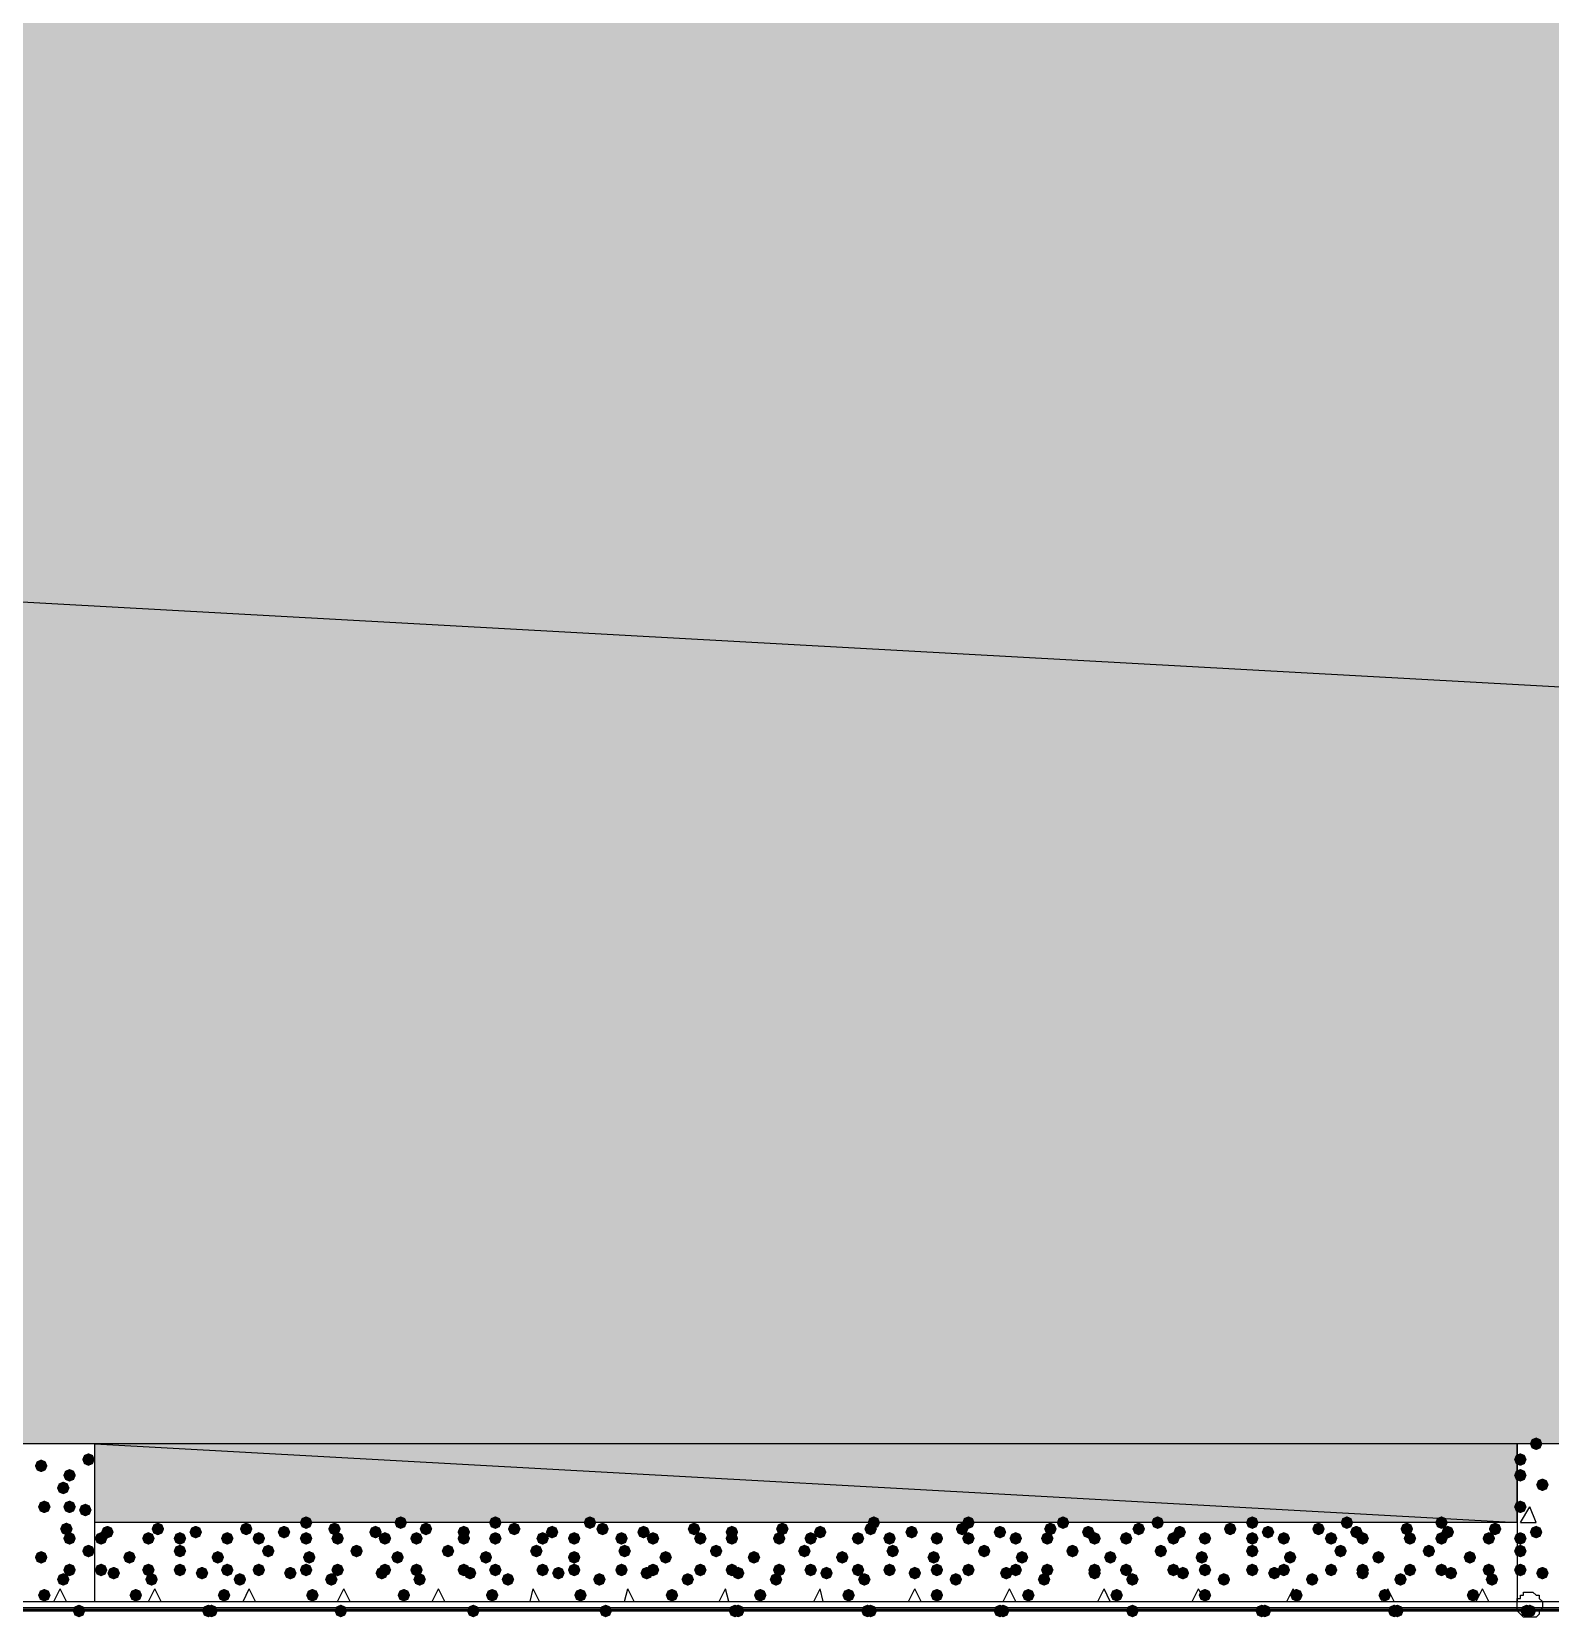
# Model space of a CAD drawing. Header units: millimetres. Extents: x 0 to 420, y 0 to 297.
# Drawn here: x 181.19 to 201.57, y 84.33 to 105.6 of the extents above; entities that cross this region are included whole.
import ezdxf

# ---------------------------------------------------------------- set-up
doc = ezdxf.new("R2010")
doc.units = ezdxf.units.MM
doc.layers.get('0').update_dxf_attribs({"linetype": 'CONTINUOUS'})

msp = doc.modelspace()

# ---------------------------------------------------------------- hatches: boundary and pattern name
at = {"true_color": 0x000008}
h = msp.add_hatch(color=0, dxfattribs=at)
h.paths.add_polyline_path([(385.826, 105.748667), (39.708667, 105.748667), (385.826, 86.656333)], flags=0)
h.paths.add_polyline_path([(39.708667, 105.748667), (385.826, 86.656333), (39.708667, 86.656333)], flags=0)
h = msp.add_hatch(color=0, dxfattribs=at)
h.paths.add_polyline_path([(201.125667, 86.656333), (182.033333, 86.656333), (201.125667, 85.598)], flags=0)
h.paths.add_polyline_path([(182.033333, 86.656333), (201.125667, 85.598), (182.033333, 85.598)], flags=0)
at = {"true_color": 0x000007}
for points in [[(201.464333, 86.656333), (201.439462, 86.596537), (201.379667, 86.571667), (201.319871, 86.596537), (201.295, 86.656333), (201.319871, 86.716129), (201.379667, 86.741), (201.439462, 86.716129)], [(181.398333, 86.36), (181.373462, 86.300204), (181.313667, 86.275333), (181.253871, 86.300204), (181.229, 86.36), (181.253871, 86.419796), (181.313667, 86.444667), (181.373462, 86.419796)], [(182.033333, 86.444667), (182.008463, 86.384871), (181.948667, 86.36), (181.888871, 86.384871), (181.864, 86.444667), (181.888871, 86.504462), (181.948667, 86.529333), (182.008462, 86.504463)], [(201.252667, 86.444667), (201.227796, 86.384871), (201.168, 86.36), (201.108204, 86.384871), (201.083333, 86.444667), (201.108204, 86.504462), (201.168, 86.529333), (201.227796, 86.504463)], [(181.779333, 86.233), (181.754462, 86.173204), (181.694667, 86.148333), (181.634871, 86.173204), (181.61, 86.233), (181.634871, 86.292796), (181.694667, 86.317667), (181.754462, 86.292796)], [(201.252667, 86.233), (201.227796, 86.173204), (201.168, 86.148333), (201.108204, 86.173204), (201.083333, 86.233), (201.108204, 86.292796), (201.168, 86.317667), (201.227796, 86.292796)], [(201.549, 86.106), (201.524129, 86.046204), (201.464333, 86.021333), (201.404538, 86.046204), (201.379667, 86.106), (201.404537, 86.165796), (201.464333, 86.190667), (201.524129, 86.165796)], [(181.694667, 86.063667), (181.669796, 86.003871), (181.61, 85.979), (181.550204, 86.003871), (181.525333, 86.063667), (181.550204, 86.123462), (181.61, 86.148333), (181.669796, 86.123463)], [(181.440667, 85.809667), (181.415796, 85.749871), (181.356, 85.725), (181.296204, 85.749871), (181.271333, 85.809667), (181.296204, 85.869462), (181.356, 85.894333), (181.415796, 85.869463)], [(181.779333, 85.809667), (181.754462, 85.749871), (181.694667, 85.725), (181.634871, 85.749871), (181.61, 85.809667), (181.634871, 85.869462), (181.694667, 85.894333), (181.754462, 85.869463)], [(181.991, 85.767333), (181.966129, 85.707538), (181.906333, 85.682667), (181.846538, 85.707538), (181.821667, 85.767333), (181.846537, 85.827129), (181.906333, 85.852), (181.966129, 85.827129)], [(201.252667, 85.809667), (201.227796, 85.749871), (201.168, 85.725), (201.108204, 85.749871), (201.083333, 85.809667), (201.108204, 85.869462), (201.168, 85.894333), (201.227796, 85.869463)], [(181.737, 85.513333), (181.712129, 85.453537), (181.652333, 85.428667), (181.592537, 85.453537), (181.567667, 85.513333), (181.592537, 85.573129), (181.652333, 85.598), (181.712129, 85.573129)], [(201.464333, 85.471), (201.439462, 85.411204), (201.379667, 85.386333), (201.319871, 85.411204), (201.295, 85.471), (201.319871, 85.530796), (201.379667, 85.555667), (201.439462, 85.530796)], [(181.779333, 85.386333), (181.754462, 85.326537), (181.694667, 85.301667), (181.634871, 85.326537), (181.61, 85.386333), (181.634871, 85.446129), (181.694667, 85.471), (181.754462, 85.446129)], [(201.252667, 85.386333), (201.227796, 85.326537), (201.168, 85.301667), (201.108204, 85.326537), (201.083333, 85.386333), (201.108204, 85.446129), (201.168, 85.471), (201.227796, 85.446129)], [(181.398333, 85.132333), (181.373462, 85.072538), (181.313667, 85.047667), (181.253871, 85.072538), (181.229, 85.132333), (181.253871, 85.192129), (181.313667, 85.217), (181.373462, 85.192129)], [(182.033333, 85.217), (182.008463, 85.157204), (181.948667, 85.132333), (181.888871, 85.157204), (181.864, 85.217), (181.888871, 85.276796), (181.948667, 85.301667), (182.008462, 85.276796)], [(201.252667, 85.217), (201.227796, 85.157204), (201.168, 85.132333), (201.108204, 85.157204), (201.083333, 85.217), (201.108204, 85.276796), (201.168, 85.301667), (201.227796, 85.276796)], [(181.694667, 84.836), (181.669796, 84.776204), (181.61, 84.751333), (181.550204, 84.776204), (181.525333, 84.836), (181.550204, 84.895796), (181.61, 84.920667), (181.669796, 84.895796)], [(181.779333, 84.963), (181.754462, 84.903204), (181.694667, 84.878333), (181.634871, 84.903204), (181.61, 84.963), (181.634871, 85.022796), (181.694667, 85.047667), (181.754462, 85.022796)], [(201.252667, 84.963), (201.227796, 84.903204), (201.168, 84.878333), (201.108204, 84.903204), (201.083333, 84.963), (201.108204, 85.022796), (201.168, 85.047667), (201.227796, 85.022796)], [(201.549, 84.920667), (201.524129, 84.860871), (201.464333, 84.836), (201.404538, 84.860871), (201.379667, 84.920667), (201.404537, 84.980462), (201.464333, 85.005333), (201.524129, 84.980463)], [(181.440667, 84.624333), (181.415796, 84.564537), (181.356, 84.539667), (181.296204, 84.564537), (181.271333, 84.624333), (181.296204, 84.684129), (181.356, 84.709), (181.415796, 84.684129)]]:
    msp.add_hatch(color=0, dxfattribs=at).paths.add_polyline_path(points, flags=0)
at = {"true_color": 0x000008}
for points in [[(182.287333, 85.471), (182.262462, 85.411204), (182.202667, 85.386333), (182.142871, 85.411204), (182.118, 85.471), (182.142871, 85.530796), (182.202667, 85.555667), (182.262462, 85.530796)], [(182.964667, 85.513333), (182.939796, 85.453537), (182.88, 85.428667), (182.820204, 85.453537), (182.795333, 85.513333), (182.820204, 85.573129), (182.88, 85.598), (182.939796, 85.573129)], [(183.472667, 85.471), (183.447796, 85.411204), (183.388, 85.386333), (183.328204, 85.411204), (183.303333, 85.471), (183.328204, 85.530796), (183.388, 85.555667), (183.447796, 85.530796)], [(184.15, 85.513333), (184.125129, 85.453537), (184.065333, 85.428667), (184.005538, 85.453537), (183.980667, 85.513333), (184.005537, 85.573129), (184.065333, 85.598), (184.125129, 85.573129)], [(184.658, 85.471), (184.633129, 85.411204), (184.573333, 85.386333), (184.513537, 85.411204), (184.488667, 85.471), (184.513537, 85.530796), (184.573333, 85.555667), (184.633129, 85.530796)], [(184.954333, 85.598), (184.929463, 85.538204), (184.869667, 85.513333), (184.809871, 85.538204), (184.785, 85.598), (184.809871, 85.657796), (184.869667, 85.682667), (184.929462, 85.657796)], [(185.335333, 85.513333), (185.310462, 85.453537), (185.250667, 85.428667), (185.190871, 85.453537), (185.166, 85.513333), (185.190871, 85.573129), (185.250667, 85.598), (185.310462, 85.573129)], [(185.885667, 85.471), (185.860796, 85.411204), (185.801, 85.386333), (185.741204, 85.411204), (185.716333, 85.471), (185.741204, 85.530796), (185.801, 85.555667), (185.860796, 85.530796)], [(186.224333, 85.598), (186.199462, 85.538204), (186.139667, 85.513333), (186.079871, 85.538204), (186.055, 85.598), (186.079871, 85.657796), (186.139667, 85.682667), (186.199462, 85.657796)], [(186.563, 85.513333), (186.538129, 85.453537), (186.478333, 85.428667), (186.418538, 85.453537), (186.393667, 85.513333), (186.418537, 85.573129), (186.478333, 85.598), (186.538129, 85.573129)], [(187.071, 85.471), (187.046129, 85.411204), (186.986333, 85.386333), (186.926538, 85.411204), (186.901667, 85.471), (186.926537, 85.530796), (186.986333, 85.555667), (187.046129, 85.530796)], [(187.494333, 85.598), (187.469463, 85.538204), (187.409667, 85.513333), (187.349871, 85.538204), (187.325, 85.598), (187.349871, 85.657796), (187.409667, 85.682667), (187.469462, 85.657796)], [(187.748333, 85.513333), (187.723462, 85.453537), (187.663667, 85.428667), (187.603871, 85.453537), (187.579, 85.513333), (187.603871, 85.573129), (187.663667, 85.598), (187.723462, 85.573129)], [(188.256333, 85.471), (188.231462, 85.411204), (188.171667, 85.386333), (188.111871, 85.411204), (188.087, 85.471), (188.111871, 85.530796), (188.171667, 85.555667), (188.231462, 85.530796)], [(188.764333, 85.598), (188.739463, 85.538204), (188.679667, 85.513333), (188.619871, 85.538204), (188.595, 85.598), (188.619871, 85.657796), (188.679667, 85.682667), (188.739462, 85.657796)], [(188.933667, 85.513333), (188.908796, 85.453537), (188.849, 85.428667), (188.789204, 85.453537), (188.764333, 85.513333), (188.789204, 85.573129), (188.849, 85.598), (188.908796, 85.573129)], [(189.484, 85.471), (189.459129, 85.411204), (189.399333, 85.386333), (189.339538, 85.411204), (189.314667, 85.471), (189.339537, 85.530796), (189.399333, 85.555667), (189.459129, 85.530796)], [(190.161333, 85.513333), (190.136462, 85.453537), (190.076667, 85.428667), (190.016871, 85.453537), (189.992, 85.513333), (190.016871, 85.573129), (190.076667, 85.598), (190.136462, 85.573129)], [(190.669333, 85.471), (190.644463, 85.411204), (190.584667, 85.386333), (190.524871, 85.411204), (190.5, 85.471), (190.524871, 85.530796), (190.584667, 85.555667), (190.644462, 85.530796)], [(191.346667, 85.513333), (191.321796, 85.453537), (191.262, 85.428667), (191.202204, 85.453537), (191.177333, 85.513333), (191.202204, 85.573129), (191.262, 85.598), (191.321796, 85.573129)], [(191.854667, 85.471), (191.829796, 85.411204), (191.77, 85.386333), (191.710204, 85.411204), (191.685333, 85.471), (191.710204, 85.530796), (191.77, 85.555667), (191.829796, 85.530796)], [(192.532, 85.513333), (192.507129, 85.453537), (192.447333, 85.428667), (192.387538, 85.453537), (192.362667, 85.513333), (192.387537, 85.573129), (192.447333, 85.598), (192.507129, 85.573129)], [(192.574333, 85.598), (192.549463, 85.538204), (192.489667, 85.513333), (192.429871, 85.538204), (192.405, 85.598), (192.429871, 85.657796), (192.489667, 85.682667), (192.549462, 85.657796)], [(193.082333, 85.471), (193.057462, 85.411204), (192.997667, 85.386333), (192.937871, 85.411204), (192.913, 85.471), (192.937871, 85.530796), (192.997667, 85.555667), (193.057462, 85.530796)], [(193.759667, 85.513333), (193.734796, 85.453537), (193.675, 85.428667), (193.615204, 85.453537), (193.590333, 85.513333), (193.615204, 85.573129), (193.675, 85.598), (193.734796, 85.573129)], [(193.844333, 85.598), (193.819462, 85.538204), (193.759667, 85.513333), (193.699871, 85.538204), (193.675, 85.598), (193.699871, 85.657796), (193.759667, 85.682667), (193.819462, 85.657796)], [(194.267667, 85.471), (194.242796, 85.411204), (194.183, 85.386333), (194.123204, 85.411204), (194.098333, 85.471), (194.123204, 85.530796), (194.183, 85.555667), (194.242796, 85.530796)], [(194.945, 85.513333), (194.920129, 85.453537), (194.860333, 85.428667), (194.800538, 85.453537), (194.775667, 85.513333), (194.800537, 85.573129), (194.860333, 85.598), (194.920129, 85.573129)], [(195.114333, 85.598), (195.089463, 85.538204), (195.029667, 85.513333), (194.969871, 85.538204), (194.945, 85.598), (194.969871, 85.657796), (195.029667, 85.682667), (195.089462, 85.657796)], [(195.453, 85.471), (195.428129, 85.411204), (195.368333, 85.386333), (195.308538, 85.411204), (195.283667, 85.471), (195.308537, 85.530796), (195.368333, 85.555667), (195.428129, 85.530796)], [(196.130333, 85.513333), (196.105462, 85.453537), (196.045667, 85.428667), (195.985871, 85.453537), (195.961, 85.513333), (195.985871, 85.573129), (196.045667, 85.598), (196.105462, 85.573129)], [(196.384333, 85.598), (196.359463, 85.538204), (196.299667, 85.513333), (196.239871, 85.538204), (196.215, 85.598), (196.239871, 85.657796), (196.299667, 85.682667), (196.359462, 85.657796)], [(196.680667, 85.471), (196.655796, 85.411204), (196.596, 85.386333), (196.536204, 85.411204), (196.511333, 85.471), (196.536204, 85.530796), (196.596, 85.555667), (196.655796, 85.530796)], [(197.358, 85.513333), (197.333129, 85.453537), (197.273333, 85.428667), (197.213538, 85.453537), (197.188667, 85.513333), (197.213537, 85.573129), (197.273333, 85.598), (197.333129, 85.573129)], [(197.654333, 85.598), (197.629462, 85.538204), (197.569667, 85.513333), (197.509871, 85.538204), (197.485, 85.598), (197.509871, 85.657796), (197.569667, 85.682667), (197.629462, 85.657796)], [(197.866, 85.471), (197.841129, 85.411204), (197.781333, 85.386333), (197.721538, 85.411204), (197.696667, 85.471), (197.721537, 85.530796), (197.781333, 85.555667), (197.841129, 85.530796)], [(198.543333, 85.513333), (198.518463, 85.453537), (198.458667, 85.428667), (198.398871, 85.453537), (198.374, 85.513333), (198.398871, 85.573129), (198.458667, 85.598), (198.518462, 85.573129)], [(198.924333, 85.598), (198.899463, 85.538204), (198.839667, 85.513333), (198.779871, 85.538204), (198.755, 85.598), (198.779871, 85.657796), (198.839667, 85.682667), (198.899462, 85.657796)], [(199.051333, 85.471), (199.026462, 85.411204), (198.966667, 85.386333), (198.906871, 85.411204), (198.882, 85.471), (198.906871, 85.530796), (198.966667, 85.555667), (199.026462, 85.530796)], [(199.728667, 85.513333), (199.703796, 85.453537), (199.644, 85.428667), (199.584204, 85.453537), (199.559333, 85.513333), (199.584204, 85.573129), (199.644, 85.598), (199.703796, 85.573129)], [(200.194333, 85.598), (200.169463, 85.538204), (200.109667, 85.513333), (200.049871, 85.538204), (200.025, 85.598), (200.049871, 85.657796), (200.109667, 85.682667), (200.169462, 85.657796)], [(200.279, 85.471), (200.254129, 85.411204), (200.194333, 85.386333), (200.134538, 85.411204), (200.109667, 85.471), (200.134537, 85.530796), (200.194333, 85.555667), (200.254129, 85.530796)], [(200.914, 85.513333), (200.889129, 85.453537), (200.829333, 85.428667), (200.769538, 85.453537), (200.744667, 85.513333), (200.769537, 85.573129), (200.829333, 85.598), (200.889129, 85.573129)], [(182.202667, 85.386333), (182.177796, 85.326537), (182.118, 85.301667), (182.058204, 85.326537), (182.033333, 85.386333), (182.058204, 85.446129), (182.118, 85.471), (182.177796, 85.446129)], [(182.837667, 85.386333), (182.812796, 85.326537), (182.753, 85.301667), (182.693204, 85.326537), (182.668333, 85.386333), (182.693204, 85.446129), (182.753, 85.471), (182.812796, 85.446129)], [(183.261, 85.386333), (183.236129, 85.326537), (183.176333, 85.301667), (183.116538, 85.326537), (183.091667, 85.386333), (183.116537, 85.446129), (183.176333, 85.471), (183.236129, 85.446129)], [(183.896, 85.386333), (183.871129, 85.326537), (183.811333, 85.301667), (183.751538, 85.326537), (183.726667, 85.386333), (183.751537, 85.446129), (183.811333, 85.471), (183.871129, 85.446129)], [(184.319333, 85.386333), (184.294463, 85.326537), (184.234667, 85.301667), (184.174871, 85.326537), (184.15, 85.386333), (184.174871, 85.446129), (184.234667, 85.471), (184.294462, 85.446129)], [(184.954333, 85.386333), (184.929463, 85.326537), (184.869667, 85.301667), (184.809871, 85.326537), (184.785, 85.386333), (184.809871, 85.446129), (184.869667, 85.471), (184.929462, 85.446129)], [(185.377667, 85.386333), (185.352796, 85.326537), (185.293, 85.301667), (185.233204, 85.326537), (185.208333, 85.386333), (185.233204, 85.446129), (185.293, 85.471), (185.352796, 85.446129)], [(186.012667, 85.386333), (185.987796, 85.326537), (185.928, 85.301667), (185.868204, 85.326537), (185.843333, 85.386333), (185.868204, 85.446129), (185.928, 85.471), (185.987796, 85.446129)], [(186.436, 85.386333), (186.411129, 85.326537), (186.351333, 85.301667), (186.291538, 85.326537), (186.266667, 85.386333), (186.291537, 85.446129), (186.351333, 85.471), (186.411129, 85.446129)], [(187.071, 85.386333), (187.046129, 85.326537), (186.986333, 85.301667), (186.926538, 85.326537), (186.901667, 85.386333), (186.926537, 85.446129), (186.986333, 85.471), (187.046129, 85.446129)], [(187.494333, 85.386333), (187.469463, 85.326537), (187.409667, 85.301667), (187.349871, 85.326537), (187.325, 85.386333), (187.349871, 85.446129), (187.409667, 85.471), (187.469462, 85.446129)], [(188.129333, 85.386333), (188.104463, 85.326537), (188.044667, 85.301667), (187.984871, 85.326537), (187.96, 85.386333), (187.984871, 85.446129), (188.044667, 85.471), (188.104462, 85.446129)], [(188.552667, 85.386333), (188.527796, 85.326537), (188.468, 85.301667), (188.408204, 85.326537), (188.383333, 85.386333), (188.408204, 85.446129), (188.468, 85.471), (188.527796, 85.446129)], [(189.187667, 85.386333), (189.162796, 85.326537), (189.103, 85.301667), (189.043204, 85.326537), (189.018333, 85.386333), (189.043204, 85.446129), (189.103, 85.471), (189.162796, 85.446129)], [(189.611, 85.386333), (189.586129, 85.326537), (189.526333, 85.301667), (189.466538, 85.326537), (189.441667, 85.386333), (189.466537, 85.446129), (189.526333, 85.471), (189.586129, 85.446129)], [(190.246, 85.386333), (190.221129, 85.326537), (190.161333, 85.301667), (190.101538, 85.326537), (190.076667, 85.386333), (190.101537, 85.446129), (190.161333, 85.471), (190.221129, 85.446129)], [(190.669333, 85.386333), (190.644463, 85.326537), (190.584667, 85.301667), (190.524871, 85.326537), (190.5, 85.386333), (190.524871, 85.446129), (190.584667, 85.471), (190.644462, 85.446129)], [(191.304333, 85.386333), (191.279462, 85.326537), (191.219667, 85.301667), (191.159871, 85.326537), (191.135, 85.386333), (191.159871, 85.446129), (191.219667, 85.471), (191.279462, 85.446129)], [(191.727667, 85.386333), (191.702796, 85.326537), (191.643, 85.301667), (191.583204, 85.326537), (191.558333, 85.386333), (191.583204, 85.446129), (191.643, 85.471), (191.702796, 85.446129)], [(192.362667, 85.386333), (192.337796, 85.326537), (192.278, 85.301667), (192.218204, 85.326537), (192.193333, 85.386333), (192.218204, 85.446129), (192.278, 85.471), (192.337796, 85.446129)], [(192.786, 85.386333), (192.761129, 85.326537), (192.701333, 85.301667), (192.641538, 85.326537), (192.616667, 85.386333), (192.641537, 85.446129), (192.701333, 85.471), (192.761129, 85.446129)], [(193.421, 85.386333), (193.396129, 85.326537), (193.336333, 85.301667), (193.276538, 85.326537), (193.251667, 85.386333), (193.276537, 85.446129), (193.336333, 85.471), (193.396129, 85.446129)], [(193.844333, 85.386333), (193.819462, 85.326537), (193.759667, 85.301667), (193.699871, 85.326537), (193.675, 85.386333), (193.699871, 85.446129), (193.759667, 85.471), (193.819462, 85.446129)], [(194.479333, 85.386333), (194.454463, 85.326537), (194.394667, 85.301667), (194.334871, 85.326537), (194.31, 85.386333), (194.334871, 85.446129), (194.394667, 85.471), (194.454462, 85.446129)], [(194.902667, 85.386333), (194.877796, 85.326537), (194.818, 85.301667), (194.758204, 85.326537), (194.733333, 85.386333), (194.758204, 85.446129), (194.818, 85.471), (194.877796, 85.446129)], [(195.537667, 85.386333), (195.512796, 85.326537), (195.453, 85.301667), (195.393204, 85.326537), (195.368333, 85.386333), (195.393204, 85.446129), (195.453, 85.471), (195.512796, 85.446129)], [(195.961, 85.386333), (195.936129, 85.326537), (195.876333, 85.301667), (195.816538, 85.326537), (195.791667, 85.386333), (195.816537, 85.446129), (195.876333, 85.471), (195.936129, 85.446129)], [(196.596, 85.386333), (196.571129, 85.326537), (196.511333, 85.301667), (196.451538, 85.326537), (196.426667, 85.386333), (196.451537, 85.446129), (196.511333, 85.471), (196.571129, 85.446129)], [(197.019333, 85.386333), (196.994463, 85.326537), (196.934667, 85.301667), (196.874871, 85.326537), (196.85, 85.386333), (196.874871, 85.446129), (196.934667, 85.471), (196.994462, 85.446129)], [(197.654333, 85.386333), (197.629462, 85.326537), (197.569667, 85.301667), (197.509871, 85.326537), (197.485, 85.386333), (197.509871, 85.446129), (197.569667, 85.471), (197.629462, 85.446129)], [(198.077667, 85.386333), (198.052796, 85.326537), (197.993, 85.301667), (197.933204, 85.326537), (197.908333, 85.386333), (197.933204, 85.446129), (197.993, 85.471), (198.052796, 85.446129)], [(198.712667, 85.386333), (198.687796, 85.326537), (198.628, 85.301667), (198.568204, 85.326537), (198.543333, 85.386333), (198.568204, 85.446129), (198.628, 85.471), (198.687796, 85.446129)], [(199.136, 85.386333), (199.111129, 85.326537), (199.051333, 85.301667), (198.991538, 85.326537), (198.966667, 85.386333), (198.991537, 85.446129), (199.051333, 85.471), (199.111129, 85.446129)], [(199.771, 85.386333), (199.746129, 85.326537), (199.686333, 85.301667), (199.626538, 85.326537), (199.601667, 85.386333), (199.626537, 85.446129), (199.686333, 85.471), (199.746129, 85.446129)], [(200.194333, 85.386333), (200.169463, 85.326537), (200.109667, 85.301667), (200.049871, 85.326537), (200.025, 85.386333), (200.049871, 85.446129), (200.109667, 85.471), (200.169462, 85.446129)], [(200.829333, 85.386333), (200.804463, 85.326537), (200.744667, 85.301667), (200.684871, 85.326537), (200.66, 85.386333), (200.684871, 85.446129), (200.744667, 85.471), (200.804462, 85.446129)], [(182.583667, 85.132333), (182.558796, 85.072538), (182.499, 85.047667), (182.439204, 85.072538), (182.414333, 85.132333), (182.439204, 85.192129), (182.499, 85.217), (182.558796, 85.192129)], [(183.261, 85.217), (183.236129, 85.157204), (183.176333, 85.132333), (183.116538, 85.157204), (183.091667, 85.217), (183.116537, 85.276796), (183.176333, 85.301667), (183.236129, 85.276796)], [(183.769, 85.132333), (183.744129, 85.072538), (183.684333, 85.047667), (183.624538, 85.072538), (183.599667, 85.132333), (183.624537, 85.192129), (183.684333, 85.217), (183.744129, 85.192129)], [(184.446333, 85.217), (184.421462, 85.157204), (184.361667, 85.132333), (184.301871, 85.157204), (184.277, 85.217), (184.301871, 85.276796), (184.361667, 85.301667), (184.421462, 85.276796)], [(184.996667, 85.132333), (184.971796, 85.072538), (184.912, 85.047667), (184.852204, 85.072538), (184.827333, 85.132333), (184.852204, 85.192129), (184.912, 85.217), (184.971796, 85.192129)], [(185.631667, 85.217), (185.606796, 85.157204), (185.547, 85.132333), (185.487204, 85.157204), (185.462333, 85.217), (185.487204, 85.276796), (185.547, 85.301667), (185.606796, 85.276796)], [(186.182, 85.132333), (186.157129, 85.072538), (186.097333, 85.047667), (186.037537, 85.072538), (186.012667, 85.132333), (186.037537, 85.192129), (186.097333, 85.217), (186.157129, 85.192129)], [(186.859333, 85.217), (186.834463, 85.157204), (186.774667, 85.132333), (186.714871, 85.157204), (186.69, 85.217), (186.714871, 85.276796), (186.774667, 85.301667), (186.834462, 85.276796)], [(187.367333, 85.132333), (187.342462, 85.072538), (187.282667, 85.047667), (187.222871, 85.072538), (187.198, 85.132333), (187.222871, 85.192129), (187.282667, 85.217), (187.342462, 85.192129)], [(188.044667, 85.217), (188.019796, 85.157204), (187.96, 85.132333), (187.900204, 85.157204), (187.875333, 85.217), (187.900204, 85.276796), (187.96, 85.301667), (188.019796, 85.276796)], [(188.552667, 85.132333), (188.527796, 85.072538), (188.468, 85.047667), (188.408204, 85.072538), (188.383333, 85.132333), (188.408204, 85.192129), (188.468, 85.217), (188.527796, 85.192129)], [(189.23, 85.217), (189.205129, 85.157204), (189.145333, 85.132333), (189.085538, 85.157204), (189.060667, 85.217), (189.085537, 85.276796), (189.145333, 85.301667), (189.205129, 85.276796)], [(189.780333, 85.132333), (189.755462, 85.072538), (189.695667, 85.047667), (189.635871, 85.072538), (189.611, 85.132333), (189.635871, 85.192129), (189.695667, 85.217), (189.755462, 85.192129)], [(190.457667, 85.217), (190.432796, 85.157204), (190.373, 85.132333), (190.313204, 85.157204), (190.288333, 85.217), (190.313204, 85.276796), (190.373, 85.301667), (190.432796, 85.276796)], [(190.965667, 85.132333), (190.940796, 85.072538), (190.881, 85.047667), (190.821204, 85.072538), (190.796333, 85.132333), (190.821204, 85.192129), (190.881, 85.217), (190.940796, 85.192129)], [(191.643, 85.217), (191.618129, 85.157204), (191.558333, 85.132333), (191.498538, 85.157204), (191.473667, 85.217), (191.498537, 85.276796), (191.558333, 85.301667), (191.618129, 85.276796)], [(192.151, 85.132333), (192.126129, 85.072538), (192.066333, 85.047667), (192.006538, 85.072538), (191.981667, 85.132333), (192.006537, 85.192129), (192.066333, 85.217), (192.126129, 85.192129)], [(192.828333, 85.217), (192.803462, 85.157204), (192.743667, 85.132333), (192.683871, 85.157204), (192.659, 85.217), (192.683871, 85.276796), (192.743667, 85.301667), (192.803462, 85.276796)], [(193.378667, 85.132333), (193.353796, 85.072538), (193.294, 85.047667), (193.234204, 85.072538), (193.209333, 85.132333), (193.234204, 85.192129), (193.294, 85.217), (193.353796, 85.192129)], [(194.056, 85.217), (194.031129, 85.157204), (193.971333, 85.132333), (193.911538, 85.157204), (193.886667, 85.217), (193.911537, 85.276796), (193.971333, 85.301667), (194.031129, 85.276796)], [(194.564, 85.132333), (194.539129, 85.072538), (194.479333, 85.047667), (194.419537, 85.072538), (194.394667, 85.132333), (194.419537, 85.192129), (194.479333, 85.217), (194.539129, 85.192129)], [(195.241333, 85.217), (195.216462, 85.157204), (195.156667, 85.132333), (195.096871, 85.157204), (195.072, 85.217), (195.096871, 85.276796), (195.156667, 85.301667), (195.216462, 85.276796)], [(195.749333, 85.132333), (195.724463, 85.072538), (195.664667, 85.047667), (195.604871, 85.072538), (195.58, 85.132333), (195.604871, 85.192129), (195.664667, 85.217), (195.724462, 85.192129)], [(196.426667, 85.217), (196.401796, 85.157204), (196.342, 85.132333), (196.282204, 85.157204), (196.257333, 85.217), (196.282204, 85.276796), (196.342, 85.301667), (196.401796, 85.276796)], [(196.977, 85.132333), (196.952129, 85.072538), (196.892333, 85.047667), (196.832538, 85.072538), (196.807667, 85.132333), (196.832537, 85.192129), (196.892333, 85.217), (196.952129, 85.192129)], [(197.654333, 85.217), (197.629462, 85.157204), (197.569667, 85.132333), (197.509871, 85.157204), (197.485, 85.217), (197.509871, 85.276796), (197.569667, 85.301667), (197.629462, 85.276796)], [(198.162333, 85.132333), (198.137462, 85.072538), (198.077667, 85.047667), (198.017871, 85.072538), (197.993, 85.132333), (198.017871, 85.192129), (198.077667, 85.217), (198.137462, 85.192129)], [(198.839667, 85.217), (198.814796, 85.157204), (198.755, 85.132333), (198.695204, 85.157204), (198.670333, 85.217), (198.695204, 85.276796), (198.755, 85.301667), (198.814796, 85.276796)], [(199.347667, 85.132333), (199.322796, 85.072538), (199.263, 85.047667), (199.203204, 85.072538), (199.178333, 85.132333), (199.203204, 85.192129), (199.263, 85.217), (199.322796, 85.192129)], [(200.025, 85.217), (200.000129, 85.157204), (199.940333, 85.132333), (199.880538, 85.157204), (199.855667, 85.217), (199.880537, 85.276796), (199.940333, 85.301667), (200.000129, 85.276796)], [(200.575333, 85.132333), (200.550462, 85.072538), (200.490667, 85.047667), (200.430871, 85.072538), (200.406, 85.132333), (200.430871, 85.192129), (200.490667, 85.217), (200.550462, 85.192129)], [(182.202667, 84.963), (182.177796, 84.903204), (182.118, 84.878333), (182.058204, 84.903204), (182.033333, 84.963), (182.058204, 85.022796), (182.118, 85.047667), (182.177796, 85.022796)], [(182.372, 84.920667), (182.347129, 84.860871), (182.287333, 84.836), (182.227537, 84.860871), (182.202667, 84.920667), (182.227537, 84.980462), (182.287333, 85.005333), (182.347129, 84.980463)], [(182.837667, 84.963), (182.812796, 84.903204), (182.753, 84.878333), (182.693204, 84.903204), (182.668333, 84.963), (182.693204, 85.022796), (182.753, 85.047667), (182.812796, 85.022796)], [(182.88, 84.836), (182.855129, 84.776204), (182.795333, 84.751333), (182.735538, 84.776204), (182.710667, 84.836), (182.735537, 84.895796), (182.795333, 84.920667), (182.855129, 84.895796)], [(183.261, 84.963), (183.236129, 84.903204), (183.176333, 84.878333), (183.116538, 84.903204), (183.091667, 84.963), (183.116537, 85.022796), (183.176333, 85.047667), (183.236129, 85.022796)], [(183.557333, 84.920667), (183.532462, 84.860871), (183.472667, 84.836), (183.412871, 84.860871), (183.388, 84.920667), (183.412871, 84.980462), (183.472667, 85.005333), (183.532462, 84.980463)], [(183.896, 84.963), (183.871129, 84.903204), (183.811333, 84.878333), (183.751538, 84.903204), (183.726667, 84.963), (183.751537, 85.022796), (183.811333, 85.047667), (183.871129, 85.022796)], [(184.065333, 84.836), (184.040462, 84.776204), (183.980667, 84.751333), (183.920871, 84.776204), (183.896, 84.836), (183.920871, 84.895796), (183.980667, 84.920667), (184.040462, 84.895796)], [(184.319333, 84.963), (184.294463, 84.903204), (184.234667, 84.878333), (184.174871, 84.903204), (184.15, 84.963), (184.174871, 85.022796), (184.234667, 85.047667), (184.294462, 85.022796)], [(184.742667, 84.920667), (184.717796, 84.860871), (184.658, 84.836), (184.598204, 84.860871), (184.573333, 84.920667), (184.598204, 84.980462), (184.658, 85.005333), (184.717796, 84.980463)], [(184.954333, 84.963), (184.929463, 84.903204), (184.869667, 84.878333), (184.809871, 84.903204), (184.785, 84.963), (184.809871, 85.022796), (184.869667, 85.047667), (184.929462, 85.022796)], [(185.293, 84.836), (185.268129, 84.776204), (185.208333, 84.751333), (185.148538, 84.776204), (185.123667, 84.836), (185.148537, 84.895796), (185.208333, 84.920667), (185.268129, 84.895796)], [(185.377667, 84.963), (185.352796, 84.903204), (185.293, 84.878333), (185.233204, 84.903204), (185.208333, 84.963), (185.233204, 85.022796), (185.293, 85.047667), (185.352796, 85.022796)], [(185.970333, 84.920667), (185.945462, 84.860871), (185.885667, 84.836), (185.825871, 84.860871), (185.801, 84.920667), (185.825871, 84.980462), (185.885667, 85.005333), (185.945462, 84.980463)], [(186.012667, 84.963), (185.987796, 84.903204), (185.928, 84.878333), (185.868204, 84.903204), (185.843333, 84.963), (185.868204, 85.022796), (185.928, 85.047667), (185.987796, 85.022796)], [(186.436, 84.963), (186.411129, 84.903204), (186.351333, 84.878333), (186.291538, 84.903204), (186.266667, 84.963), (186.291537, 85.022796), (186.351333, 85.047667), (186.411129, 85.022796)], [(186.478333, 84.836), (186.453463, 84.776204), (186.393667, 84.751333), (186.333871, 84.776204), (186.309, 84.836), (186.333871, 84.895796), (186.393667, 84.920667), (186.453462, 84.895796)], [(187.071, 84.963), (187.046129, 84.903204), (186.986333, 84.878333), (186.926538, 84.903204), (186.901667, 84.963), (186.926537, 85.022796), (186.986333, 85.047667), (187.046129, 85.022796)], [(187.155667, 84.920667), (187.130796, 84.860871), (187.071, 84.836), (187.011204, 84.860871), (186.986333, 84.920667), (187.011204, 84.980462), (187.071, 85.005333), (187.130796, 84.980463)], [(187.494333, 84.963), (187.469463, 84.903204), (187.409667, 84.878333), (187.349871, 84.903204), (187.325, 84.963), (187.349871, 85.022796), (187.409667, 85.047667), (187.469462, 85.022796)], [(187.663667, 84.836), (187.638796, 84.776204), (187.579, 84.751333), (187.519204, 84.776204), (187.494333, 84.836), (187.519204, 84.895796), (187.579, 84.920667), (187.638796, 84.895796)], [(188.129333, 84.963), (188.104463, 84.903204), (188.044667, 84.878333), (187.984871, 84.903204), (187.96, 84.963), (187.984871, 85.022796), (188.044667, 85.047667), (188.104462, 85.022796)], [(188.341, 84.920667), (188.316129, 84.860871), (188.256333, 84.836), (188.196538, 84.860871), (188.171667, 84.920667), (188.196537, 84.980462), (188.256333, 85.005333), (188.316129, 84.980463)], [(188.552667, 84.963), (188.527796, 84.903204), (188.468, 84.878333), (188.408204, 84.903204), (188.383333, 84.963), (188.408204, 85.022796), (188.468, 85.047667), (188.527796, 85.022796)], [(188.891333, 84.836), (188.866462, 84.776204), (188.806667, 84.751333), (188.746871, 84.776204), (188.722, 84.836), (188.746871, 84.895796), (188.806667, 84.920667), (188.866462, 84.895796)], [(189.187667, 84.963), (189.162796, 84.903204), (189.103, 84.878333), (189.043204, 84.903204), (189.018333, 84.963), (189.043204, 85.022796), (189.103, 85.047667), (189.162796, 85.022796)], [(189.526333, 84.920667), (189.501462, 84.860871), (189.441667, 84.836), (189.381871, 84.860871), (189.357, 84.920667), (189.381871, 84.980462), (189.441667, 85.005333), (189.501462, 84.980463)], [(189.611, 84.963), (189.586129, 84.903204), (189.526333, 84.878333), (189.466538, 84.903204), (189.441667, 84.963), (189.466537, 85.022796), (189.526333, 85.047667), (189.586129, 85.022796)], [(190.076667, 84.836), (190.051796, 84.776204), (189.992, 84.751333), (189.932204, 84.776204), (189.907333, 84.836), (189.932204, 84.895796), (189.992, 84.920667), (190.051796, 84.895796)], [(190.246, 84.963), (190.221129, 84.903204), (190.161333, 84.878333), (190.101538, 84.903204), (190.076667, 84.963), (190.101537, 85.022796), (190.161333, 85.047667), (190.221129, 85.022796)], [(190.669333, 84.963), (190.644463, 84.903204), (190.584667, 84.878333), (190.524871, 84.903204), (190.5, 84.963), (190.524871, 85.022796), (190.584667, 85.047667), (190.644462, 85.022796)], [(190.754, 84.920667), (190.729129, 84.860871), (190.669333, 84.836), (190.609537, 84.860871), (190.584667, 84.920667), (190.609537, 84.980462), (190.669333, 85.005333), (190.729129, 84.980463)], [(191.262, 84.836), (191.237129, 84.776204), (191.177333, 84.751333), (191.117538, 84.776204), (191.092667, 84.836), (191.117537, 84.895796), (191.177333, 84.920667), (191.237129, 84.895796)], [(191.304333, 84.963), (191.279462, 84.903204), (191.219667, 84.878333), (191.159871, 84.903204), (191.135, 84.963), (191.159871, 85.022796), (191.219667, 85.047667), (191.279462, 85.022796)], [(191.727667, 84.963), (191.702796, 84.903204), (191.643, 84.878333), (191.583204, 84.903204), (191.558333, 84.963), (191.583204, 85.022796), (191.643, 85.047667), (191.702796, 85.022796)], [(191.939333, 84.920667), (191.914463, 84.860871), (191.854667, 84.836), (191.794871, 84.860871), (191.77, 84.920667), (191.794871, 84.980462), (191.854667, 85.005333), (191.914462, 84.980463)], [(192.362667, 84.963), (192.337796, 84.903204), (192.278, 84.878333), (192.218204, 84.903204), (192.193333, 84.963), (192.218204, 85.022796), (192.278, 85.047667), (192.337796, 85.022796)], [(192.447333, 84.836), (192.422462, 84.776204), (192.362667, 84.751333), (192.302871, 84.776204), (192.278, 84.836), (192.302871, 84.895796), (192.362667, 84.920667), (192.422462, 84.895796)], [(192.786, 84.963), (192.761129, 84.903204), (192.701333, 84.878333), (192.641538, 84.903204), (192.616667, 84.963), (192.641537, 85.022796), (192.701333, 85.047667), (192.761129, 85.022796)], [(193.124667, 84.920667), (193.099796, 84.860871), (193.04, 84.836), (192.980204, 84.860871), (192.955333, 84.920667), (192.980204, 84.980462), (193.04, 85.005333), (193.099796, 84.980463)], [(193.421, 84.963), (193.396129, 84.903204), (193.336333, 84.878333), (193.276538, 84.903204), (193.251667, 84.963), (193.276537, 85.022796), (193.336333, 85.047667), (193.396129, 85.022796)], [(193.675, 84.836), (193.650129, 84.776204), (193.590333, 84.751333), (193.530538, 84.776204), (193.505667, 84.836), (193.530537, 84.895796), (193.590333, 84.920667), (193.650129, 84.895796)], [(193.844333, 84.963), (193.819462, 84.903204), (193.759667, 84.878333), (193.699871, 84.903204), (193.675, 84.963), (193.699871, 85.022796), (193.759667, 85.047667), (193.819462, 85.022796)], [(194.352333, 84.920667), (194.327462, 84.860871), (194.267667, 84.836), (194.207871, 84.860871), (194.183, 84.920667), (194.207871, 84.980462), (194.267667, 85.005333), (194.327462, 84.980463)], [(194.479333, 84.963), (194.454463, 84.903204), (194.394667, 84.878333), (194.334871, 84.903204), (194.31, 84.963), (194.334871, 85.022796), (194.394667, 85.047667), (194.454462, 85.022796)], [(194.860333, 84.836), (194.835462, 84.776204), (194.775667, 84.751333), (194.715871, 84.776204), (194.691, 84.836), (194.715871, 84.895796), (194.775667, 84.920667), (194.835462, 84.895796)], [(194.902667, 84.963), (194.877796, 84.903204), (194.818, 84.878333), (194.758204, 84.903204), (194.733333, 84.963), (194.758204, 85.022796), (194.818, 85.047667), (194.877796, 85.022796)], [(195.537667, 84.963), (195.512796, 84.903204), (195.453, 84.878333), (195.393204, 84.903204), (195.368333, 84.963), (195.393204, 85.022796), (195.453, 85.047667), (195.512796, 85.022796)], [(195.537667, 84.920667), (195.512796, 84.860871), (195.453, 84.836), (195.393204, 84.860871), (195.368333, 84.920667), (195.393204, 84.980462), (195.453, 85.005333), (195.512796, 84.980463)], [(195.961, 84.963), (195.936129, 84.903204), (195.876333, 84.878333), (195.816538, 84.903204), (195.791667, 84.963), (195.816537, 85.022796), (195.876333, 85.047667), (195.936129, 85.022796)], [(196.045667, 84.836), (196.020796, 84.776204), (195.961, 84.751333), (195.901204, 84.776204), (195.876333, 84.836), (195.901204, 84.895796), (195.961, 84.920667), (196.020796, 84.895796)], [(196.596, 84.963), (196.571129, 84.903204), (196.511333, 84.878333), (196.451538, 84.903204), (196.426667, 84.963), (196.451537, 85.022796), (196.511333, 85.047667), (196.571129, 85.022796)], [(196.723, 84.920667), (196.698129, 84.860871), (196.638333, 84.836), (196.578537, 84.860871), (196.553667, 84.920667), (196.578537, 84.980462), (196.638333, 85.005333), (196.698129, 84.980463)], [(197.019333, 84.963), (196.994463, 84.903204), (196.934667, 84.878333), (196.874871, 84.903204), (196.85, 84.963), (196.874871, 85.022796), (196.934667, 85.047667), (196.994462, 85.022796)], [(197.273333, 84.836), (197.248462, 84.776204), (197.188667, 84.751333), (197.128871, 84.776204), (197.104, 84.836), (197.128871, 84.895796), (197.188667, 84.920667), (197.248462, 84.895796)], [(197.654333, 84.963), (197.629462, 84.903204), (197.569667, 84.878333), (197.509871, 84.903204), (197.485, 84.963), (197.509871, 85.022796), (197.569667, 85.047667), (197.629462, 85.022796)], [(197.950667, 84.920667), (197.925796, 84.860871), (197.866, 84.836), (197.806204, 84.860871), (197.781333, 84.920667), (197.806204, 84.980462), (197.866, 85.005333), (197.925796, 84.980463)], [(198.077667, 84.963), (198.052796, 84.903204), (197.993, 84.878333), (197.933204, 84.903204), (197.908333, 84.963), (197.933204, 85.022796), (197.993, 85.047667), (198.052796, 85.022796)], [(198.458667, 84.836), (198.433796, 84.776204), (198.374, 84.751333), (198.314204, 84.776204), (198.289333, 84.836), (198.314204, 84.895796), (198.374, 84.920667), (198.433796, 84.895796)], [(198.712667, 84.963), (198.687796, 84.903204), (198.628, 84.878333), (198.568204, 84.903204), (198.543333, 84.963), (198.568204, 85.022796), (198.628, 85.047667), (198.687796, 85.022796)], [(199.136, 84.963), (199.111129, 84.903204), (199.051333, 84.878333), (198.991538, 84.903204), (198.966667, 84.963), (198.991537, 85.022796), (199.051333, 85.047667), (199.111129, 85.022796)], [(199.136, 84.920667), (199.111129, 84.860871), (199.051333, 84.836), (198.991538, 84.860871), (198.966667, 84.920667), (198.991537, 84.980462), (199.051333, 85.005333), (199.111129, 84.980463)], [(199.644, 84.836), (199.619129, 84.776204), (199.559333, 84.751333), (199.499538, 84.776204), (199.474667, 84.836), (199.499537, 84.895796), (199.559333, 84.920667), (199.619129, 84.895796)], [(199.771, 84.963), (199.746129, 84.903204), (199.686333, 84.878333), (199.626538, 84.903204), (199.601667, 84.963), (199.626537, 85.022796), (199.686333, 85.047667), (199.746129, 85.022796)], [(200.194333, 84.963), (200.169463, 84.903204), (200.109667, 84.878333), (200.049871, 84.903204), (200.025, 84.963), (200.049871, 85.022796), (200.109667, 85.047667), (200.169462, 85.022796)], [(200.321333, 84.920667), (200.296462, 84.860871), (200.236667, 84.836), (200.176871, 84.860871), (200.152, 84.920667), (200.176871, 84.980462), (200.236667, 85.005333), (200.296462, 84.980463)], [(200.829333, 84.963), (200.804463, 84.903204), (200.744667, 84.878333), (200.684871, 84.903204), (200.66, 84.963), (200.684871, 85.022796), (200.744667, 85.047667), (200.804462, 85.022796)], [(200.871667, 84.836), (200.846796, 84.776204), (200.787, 84.751333), (200.727204, 84.776204), (200.702333, 84.836), (200.727204, 84.895796), (200.787, 84.920667), (200.846796, 84.895796)], [(182.668333, 84.624333), (182.643463, 84.564537), (182.583667, 84.539667), (182.523871, 84.564537), (182.499, 84.624333), (182.523871, 84.684129), (182.583667, 84.709), (182.643462, 84.684129)], [(183.853667, 84.624333), (183.828796, 84.564537), (183.769, 84.539667), (183.709204, 84.564537), (183.684333, 84.624333), (183.709204, 84.684129), (183.769, 84.709), (183.828796, 84.684129)], [(185.039, 84.624333), (185.014129, 84.564537), (184.954333, 84.539667), (184.894538, 84.564537), (184.869667, 84.624333), (184.894537, 84.684129), (184.954333, 84.709), (185.014129, 84.684129)], [(186.266667, 84.624333), (186.241796, 84.564537), (186.182, 84.539667), (186.122204, 84.564537), (186.097333, 84.624333), (186.122204, 84.684129), (186.182, 84.709), (186.241796, 84.684129)], [(187.452, 84.624333), (187.427129, 84.564537), (187.367333, 84.539667), (187.307538, 84.564537), (187.282667, 84.624333), (187.307537, 84.684129), (187.367333, 84.709), (187.427129, 84.684129)], [(188.637333, 84.624333), (188.612462, 84.564537), (188.552667, 84.539667), (188.492871, 84.564537), (188.468, 84.624333), (188.492871, 84.684129), (188.552667, 84.709), (188.612462, 84.684129)], [(189.865, 84.624333), (189.840129, 84.564537), (189.780333, 84.539667), (189.720538, 84.564537), (189.695667, 84.624333), (189.720537, 84.684129), (189.780333, 84.709), (189.840129, 84.684129)], [(191.050333, 84.624333), (191.025462, 84.564537), (190.965667, 84.539667), (190.905871, 84.564537), (190.881, 84.624333), (190.905871, 84.684129), (190.965667, 84.709), (191.025462, 84.684129)], [(192.235667, 84.624333), (192.210796, 84.564537), (192.151, 84.539667), (192.091204, 84.564537), (192.066333, 84.624333), (192.091204, 84.684129), (192.151, 84.709), (192.210796, 84.684129)], [(193.421, 84.624333), (193.396129, 84.564537), (193.336333, 84.539667), (193.276538, 84.564537), (193.251667, 84.624333), (193.276537, 84.684129), (193.336333, 84.709), (193.396129, 84.684129)], [(194.648667, 84.624333), (194.623796, 84.564537), (194.564, 84.539667), (194.504204, 84.564537), (194.479333, 84.624333), (194.504204, 84.684129), (194.564, 84.709), (194.623796, 84.684129)], [(195.834, 84.624333), (195.809129, 84.564537), (195.749333, 84.539667), (195.689538, 84.564537), (195.664667, 84.624333), (195.689537, 84.684129), (195.749333, 84.709), (195.809129, 84.684129)], [(197.019333, 84.624333), (196.994463, 84.564537), (196.934667, 84.539667), (196.874871, 84.564537), (196.85, 84.624333), (196.874871, 84.684129), (196.934667, 84.709), (196.994462, 84.684129)], [(198.247, 84.624333), (198.222129, 84.564537), (198.162333, 84.539667), (198.102537, 84.564537), (198.077667, 84.624333), (198.102537, 84.684129), (198.162333, 84.709), (198.222129, 84.684129)], [(199.432333, 84.624333), (199.407462, 84.564537), (199.347667, 84.539667), (199.287871, 84.564537), (199.263, 84.624333), (199.287871, 84.684129), (199.347667, 84.709), (199.407462, 84.684129)], [(200.617667, 84.624333), (200.592796, 84.564537), (200.533, 84.539667), (200.473204, 84.564537), (200.448333, 84.624333), (200.473204, 84.684129), (200.533, 84.709), (200.592796, 84.684129)]]:
    msp.add_hatch(color=0, dxfattribs=at).paths.add_polyline_path(points, flags=0)
at = {"true_color": 0x0000fe}
for points in [[(181.906333, 84.412667), (181.881463, 84.352871), (181.821667, 84.328), (181.761871, 84.352871), (181.737, 84.412667), (181.761871, 84.472462), (181.821667, 84.497333), (181.881462, 84.472463)], [(181.906333, 84.412667), (181.881463, 84.352871), (181.821667, 84.328), (181.761871, 84.352871), (181.737, 84.412667), (181.761871, 84.472462), (181.821667, 84.497333), (181.881462, 84.472463)], [(183.642, 84.412667), (183.617129, 84.352871), (183.557333, 84.328), (183.497537, 84.352871), (183.472667, 84.412667), (183.497537, 84.472462), (183.557333, 84.497333), (183.617129, 84.472463)], [(183.684333, 84.412667), (183.659463, 84.352871), (183.599667, 84.328), (183.539871, 84.352871), (183.515, 84.412667), (183.539871, 84.472462), (183.599667, 84.497333), (183.659462, 84.472463)], [(185.42, 84.412667), (185.395129, 84.352871), (185.335333, 84.328), (185.275538, 84.352871), (185.250667, 84.412667), (185.275537, 84.472462), (185.335333, 84.497333), (185.395129, 84.472463)], [(185.42, 84.412667), (185.395129, 84.352871), (185.335333, 84.328), (185.275538, 84.352871), (185.250667, 84.412667), (185.275537, 84.472462), (185.335333, 84.497333), (185.395129, 84.472463)], [(187.198, 84.412667), (187.173129, 84.352871), (187.113333, 84.328), (187.053538, 84.352871), (187.028667, 84.412667), (187.053537, 84.472462), (187.113333, 84.497333), (187.173129, 84.472463)], [(187.198, 84.412667), (187.173129, 84.352871), (187.113333, 84.328), (187.053538, 84.352871), (187.028667, 84.412667), (187.053537, 84.472462), (187.113333, 84.497333), (187.173129, 84.472463)], [(188.976, 84.412667), (188.951129, 84.352871), (188.891333, 84.328), (188.831538, 84.352871), (188.806667, 84.412667), (188.831537, 84.472462), (188.891333, 84.497333), (188.951129, 84.472463)], [(188.976, 84.412667), (188.951129, 84.352871), (188.891333, 84.328), (188.831538, 84.352871), (188.806667, 84.412667), (188.831537, 84.472462), (188.891333, 84.497333), (188.951129, 84.472463)], [(190.711667, 84.412667), (190.686796, 84.352871), (190.627, 84.328), (190.567204, 84.352871), (190.542333, 84.412667), (190.567204, 84.472462), (190.627, 84.497333), (190.686796, 84.472463)], [(190.754, 84.412667), (190.729129, 84.352871), (190.669333, 84.328), (190.609537, 84.352871), (190.584667, 84.412667), (190.609537, 84.472462), (190.669333, 84.497333), (190.729129, 84.472463)], [(192.489667, 84.412667), (192.464796, 84.352871), (192.405, 84.328), (192.345204, 84.352871), (192.320333, 84.412667), (192.345204, 84.472462), (192.405, 84.497333), (192.464796, 84.472463)], [(192.532, 84.412667), (192.507129, 84.352871), (192.447333, 84.328), (192.387538, 84.352871), (192.362667, 84.412667), (192.387537, 84.472462), (192.447333, 84.497333), (192.507129, 84.472463)], [(194.267667, 84.412667), (194.242796, 84.352871), (194.183, 84.328), (194.123204, 84.352871), (194.098333, 84.412667), (194.123204, 84.472462), (194.183, 84.497333), (194.242796, 84.472463)], [(194.31, 84.412667), (194.285129, 84.352871), (194.225333, 84.328), (194.165538, 84.352871), (194.140667, 84.412667), (194.165537, 84.472462), (194.225333, 84.497333), (194.285129, 84.472463)], [(196.045667, 84.412667), (196.020796, 84.352871), (195.961, 84.328), (195.901204, 84.352871), (195.876333, 84.412667), (195.901204, 84.472462), (195.961, 84.497333), (196.020796, 84.472463)], [(196.045667, 84.412667), (196.020796, 84.352871), (195.961, 84.328), (195.901204, 84.352871), (195.876333, 84.412667), (195.901204, 84.472462), (195.961, 84.497333), (196.020796, 84.472463)], [(197.781333, 84.412667), (197.756463, 84.352871), (197.696667, 84.328), (197.636871, 84.352871), (197.612, 84.412667), (197.636871, 84.472462), (197.696667, 84.497333), (197.756462, 84.472463)], [(197.823667, 84.412667), (197.798796, 84.352871), (197.739, 84.328), (197.679204, 84.352871), (197.654333, 84.412667), (197.679204, 84.472462), (197.739, 84.497333), (197.798796, 84.472463)], [(199.559333, 84.412667), (199.534463, 84.352871), (199.474667, 84.328), (199.414871, 84.352871), (199.39, 84.412667), (199.414871, 84.472462), (199.474667, 84.497333), (199.534462, 84.472463)], [(199.601667, 84.412667), (199.576796, 84.352871), (199.517, 84.328), (199.457204, 84.352871), (199.432333, 84.412667), (199.457204, 84.472462), (199.517, 84.497333), (199.576796, 84.472463)], [(201.337333, 84.412667), (201.312462, 84.352871), (201.252667, 84.328), (201.192871, 84.352871), (201.168, 84.412667), (201.192871, 84.472462), (201.252667, 84.497333), (201.312462, 84.472463)], [(201.379667, 84.412667), (201.354796, 84.352871), (201.295, 84.328), (201.235204, 84.352871), (201.210333, 84.412667), (201.235204, 84.472462), (201.295, 84.497333), (201.354796, 84.472463)]]:
    msp.add_hatch(color=0, dxfattribs=at).paths.add_polyline_path(points, flags=0)
at = {"true_color": 0x000007}
h = msp.add_hatch(color=0, dxfattribs=at)
h.paths.add_polyline_path([(386.969, 84.455), (38.565667, 84.455), (386.969, 84.412667)], flags=0)
h.paths.add_polyline_path([(38.565667, 84.455), (386.969, 84.412667), (38.565667, 84.412667)], flags=0)

# ---------------------------------------------------------------- linework, layer by layer
at = {"color": 0, "true_color": 0x000008}
for points in [[(385.826, 105.748667), (39.708667, 105.748667), (385.826, 86.656333)], [(39.708667, 105.748667), (385.826, 86.656333), (39.708667, 86.656333)], [(201.125667, 86.656333), (182.033333, 86.656333), (201.125667, 85.598)], [(182.033333, 86.656333), (201.125667, 85.598), (182.033333, 85.598)]]:
    msp.add_lwpolyline(points, close=True, dxfattribs=at)
at = {"color": 0, "true_color": 0x000007}
for points in [[(179.916667, 86.656333), (179.916667, 84.539667), (182.033333, 84.539667), (182.033333, 86.656333)], [(201.125667, 86.656333), (201.125667, 84.539667), (203.242333, 84.539667), (203.242333, 86.656333)], [(201.125667, 84.497333), (201.125667, 84.539667), (201.125667, 84.582), (201.168, 84.582), (201.168, 84.624333), (201.210333, 84.624333), (201.210333, 84.666667), (201.252667, 84.666667), (201.295, 84.666667), (201.337333, 84.666667), (201.379667, 84.624333), (201.422, 84.624333), (201.422, 84.582), (201.464333, 84.539667), (201.464333, 84.497333), (201.464333, 84.455), (201.422, 84.412667), (201.422, 84.370333), (201.379667, 84.328), (201.337333, 84.328), (201.295, 84.328), (201.252667, 84.328), (201.210333, 84.328), (201.168, 84.370333), (201.125667, 84.412667), (201.125667, 84.455)], [(386.969, 84.455), (38.565667, 84.455), (386.969, 84.412667)], [(38.565667, 84.455), (386.969, 84.412667), (38.565667, 84.412667)]]:
    msp.add_lwpolyline(points, close=True, dxfattribs=at)
for points in [[(201.168, 85.598), (201.295, 85.809667)], [(201.379667, 85.598), (201.295, 85.809667)], [(201.125667, 85.598), (182.033333, 85.598)], [(201.168, 85.598), (201.379667, 85.598)], [(181.483, 84.539667), (181.567667, 84.709)], [(181.652333, 84.539667), (181.567667, 84.709)], [(182.033333, 84.539667), (201.125667, 84.539667)], [(387.053667, 84.412667), (38.481, 84.412667)], [(387.011333, 84.412667), (38.523333, 84.412667), (387.011333, 84.412667), (38.523333, 84.412667)], [(38.523333, 84.412667), (387.011333, 84.412667), (38.523333, 84.412667), (387.011333, 84.412667)], [(387.011333, 84.412667), (38.523333, 84.412667)], [(38.523333, 84.412667), (38.565667, 84.412667), (386.969, 84.412667), (387.011333, 84.412667)], [(386.969, 84.455), (38.565667, 84.455)]]:
    msp.add_lwpolyline(points, dxfattribs=at)
at = {"color": 0, "true_color": 0x000008}
for points in [[(182.753, 84.539667), (182.837667, 84.709)], [(182.922333, 84.539667), (182.837667, 84.709)], [(184.023, 84.539667), (184.107667, 84.709)], [(184.192333, 84.539667), (184.107667, 84.709)], [(185.293, 84.539667), (185.377667, 84.709)], [(185.462333, 84.539667), (185.377667, 84.709)], [(186.563, 84.539667), (186.647667, 84.709)], [(186.732333, 84.539667), (186.647667, 84.709)], [(187.875333, 84.539667), (187.917667, 84.709)], [(188.002333, 84.539667), (187.917667, 84.709)], [(189.145333, 84.539667), (189.187667, 84.709)], [(189.272333, 84.539667), (189.187667, 84.709)], [(190.415333, 84.539667), (190.5, 84.709)], [(190.542333, 84.539667), (190.5, 84.709)], [(191.685333, 84.539667), (191.77, 84.709)], [(191.812333, 84.539667), (191.77, 84.709)], [(192.955333, 84.539667), (193.04, 84.709)], [(193.124667, 84.539667), (193.04, 84.709)], [(194.225333, 84.539667), (194.31, 84.709)], [(194.394667, 84.539667), (194.31, 84.709)], [(195.495333, 84.539667), (195.58, 84.709)], [(195.664667, 84.539667), (195.58, 84.709)], [(196.765333, 84.539667), (196.85, 84.709)], [(196.934667, 84.539667), (196.85, 84.709)], [(198.035333, 84.539667), (198.12, 84.709)], [(198.204667, 84.539667), (198.12, 84.709)], [(199.305333, 84.539667), (199.39, 84.709)], [(199.474667, 84.539667), (199.39, 84.709)], [(200.575333, 84.539667), (200.66, 84.709)], [(200.744667, 84.539667), (200.66, 84.709)]]:
    msp.add_lwpolyline(points, dxfattribs=at)

doc.saveas('drawing.dxf')
